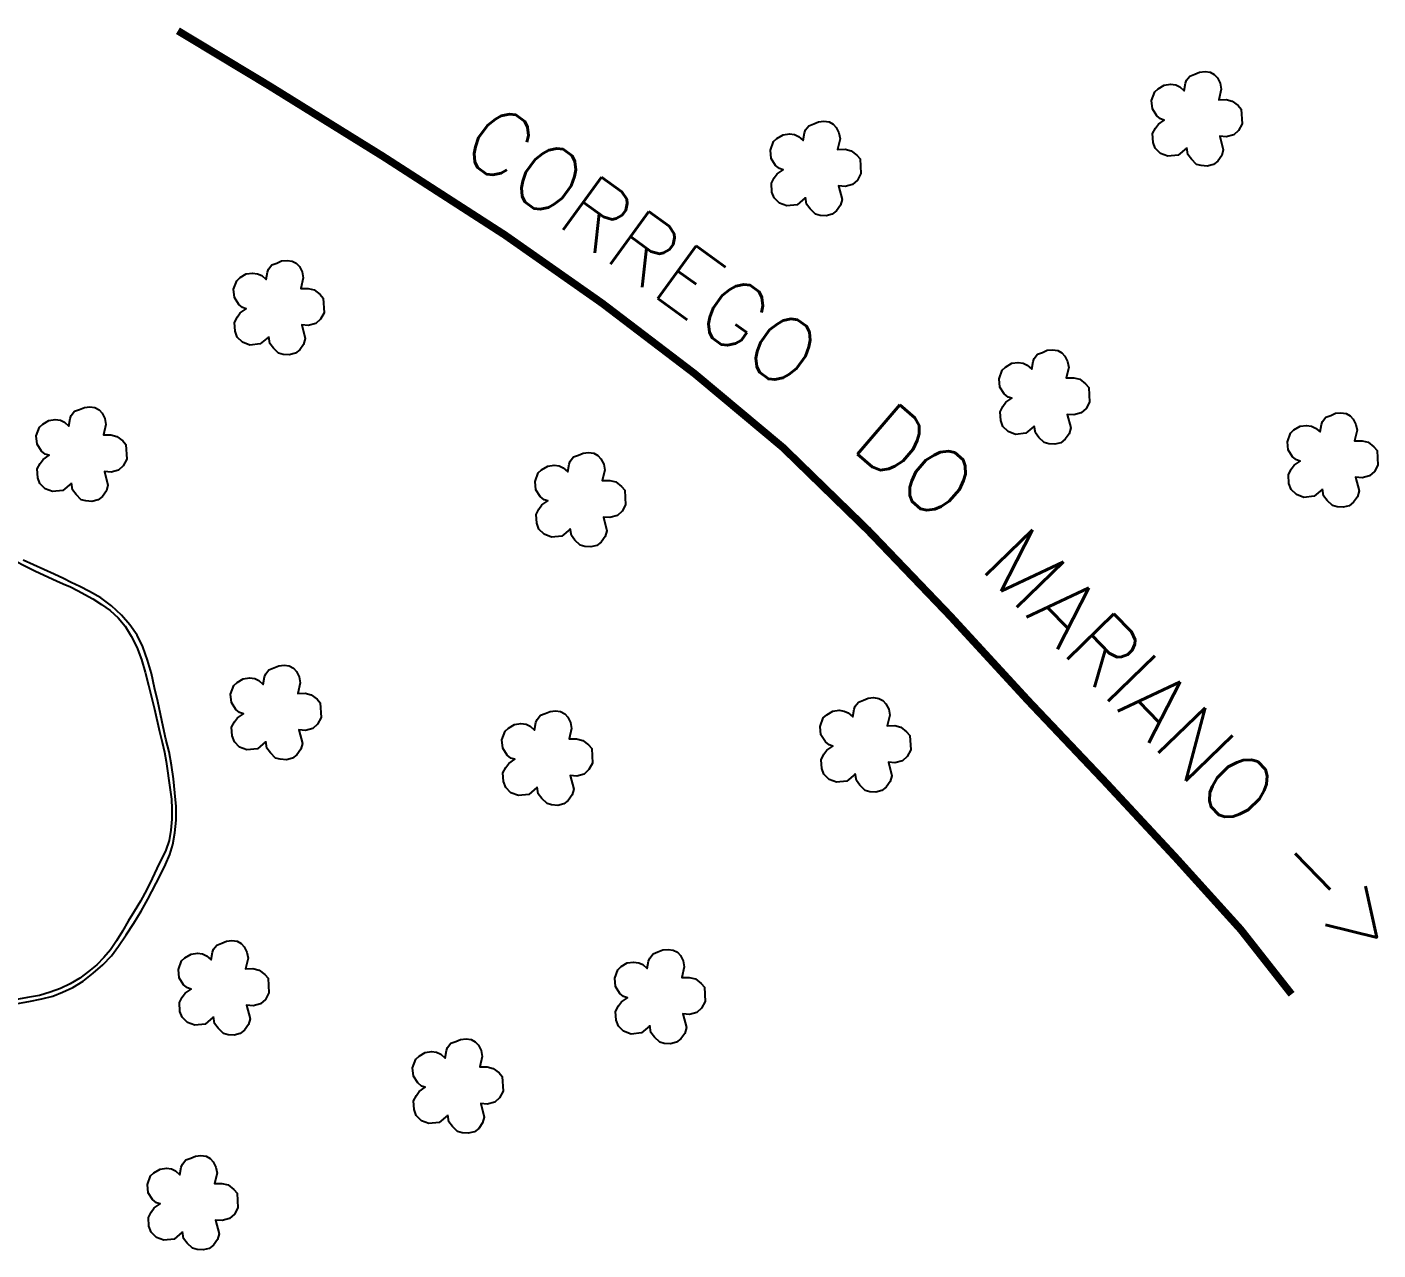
# Model space of a CAD drawing. Extents: x 729642 to 735582, y 7828609 to 7832809.
# Drawn here: x 732047 to 732588, y 7829527 to 7830016 of the extents above; entities that cross this region are included whole.
import ezdxf

# ---------------------------------------------------------------- set-up
doc = ezdxf.new("R2010")
doc.units = 0
doc.header["$MEASUREMENT"] = 0
doc.linetypes.add('CONTINUO', pattern=[0])
doc.linetypes.add('LIN0', pattern=[0])
for name, color, linetype in [('0114000611', 1, 'Continuous'), ('0114000611359', 5, 'LIN0'), ('_SIMBOLO ARVORE', 94, 'Continuous'), ('CURSOS_D_AGUA', 4, 'Continuous')]:
    doc.layers.add(name, color=color, linetype=linetype)
doc.layers.add('TEXTO_DIVERSOS', color=7, linetype='Continuous', lineweight=5)
doc.styles.add('Simplex', font='simplex.shx')

msp = doc.modelspace()

# ---------------------------------------------------------------- linework, layer by layer
at = {"layer": '0114000611'}
msp.add_lwpolyline([(732042.17, 7829625.33), (732048.13, 7829626.47), (732053.39, 7829627.51), (732057.69, 7829628.64), (732061.61, 7829630.19), (732065.67, 7829632.1), (732069.85, 7829634.63), (732073.88, 7829637.79), (732077.75, 7829641.12), (732081.15, 7829644.66), (732084.02, 7829648.6), (732087.03, 7829653.06), (732090.11, 7829657.73), (732093.02, 7829662.58), (732095.74, 7829667.34), (732100.68, 7829676.84), (732102.81, 7829681.25), (732104.46, 7829685.16), (732105.66, 7829689.28), (732106.56, 7829693.89), (732106.99, 7829698.99), (732106.99, 7829704.39), (732106.56, 7829709.92), (732105.95, 7829715.48), (732105.19, 7829720.94), (732104.2, 7829726.2), (732102.93, 7829731.35), (732101.85, 7829736.29), (732100.84, 7829741.28), (732099.67, 7829746.44), (732098.39, 7829751.89), (732097.11, 7829757.52), (732095.57, 7829762.97), (732093.7, 7829768.17), (732091.4, 7829772.92), (732088.57, 7829777.08), (732085.18, 7829780.91), (732081.23, 7829784.61), (732076.86, 7829787.82), (732072.45, 7829790.42), (732068.47, 7829792.3), (732065.1, 7829794), (732061.93, 7829795.58), (732058.29, 7829797.33), (732050.03, 7829800.97), (732045.88, 7829802.92)], dxfattribs=at)
at = {"layer": '0114000611359', "color": 5, "elevation": 722.5}
msp.add_lwpolyline([(732041.61, 7829803.13), (732047.82, 7829799.93), (732050.8, 7829798.45), (732059.16, 7829794.59), (732061.89, 7829793.43), (732064.73, 7829792.16), (732067.63, 7829790.71), (732073.7, 7829787.48), (732077.13, 7829785.22), (732080.64, 7829782.74), (732083.81, 7829779.84), (732086.65, 7829776.53), (732089.11, 7829772.56), (732091.31, 7829768.07), (732093.16, 7829763.19), (732094.69, 7829758.09), (732096.02, 7829752.95), (732098.32, 7829743.33), (732100.4, 7829734.45), (732101.48, 7829730.15), (732102.35, 7829726.12), (732103.08, 7829722.34), (732104.58, 7829711.13), (732105.11, 7829707.3), (732105.31, 7829703.45), (732105.32, 7829699.29), (732104.97, 7829694.99), (732104.28, 7829690.83), (732102.86, 7829686.98), (732099.33, 7829679.6), (732097.46, 7829675.62), (732095.27, 7829671.19), (732092.82, 7829666.59), (732090.26, 7829662.37), (732087.86, 7829658.51), (732085.53, 7829654.62), (732083.16, 7829650.72), (732080.75, 7829647.15), (732078.17, 7829644.04), (732075.31, 7829641.13), (732072.01, 7829638.43), (732068.48, 7829635.8), (732064.66, 7829633.57), (732060.74, 7829631.69), (732056.7, 7829630.19), (732052.34, 7829628.9), (732047.56, 7829627.99), (732038.09, 7829626.32)], dxfattribs=at)
at = {"layer": '_SIMBOLO ARVORE', "linetype": 'CONTINUO'}
for points in [[(732510.97, 7829967.56, 0), (732507.71, 7829964.82, 0), (732503.57, 7829964.35, 0), (732500.61, 7829965.49, 0), (732498.52, 7829967.55, 0), (732497.65, 7829969.91, 0), (732497.42, 7829973.4, 0), (732498.55, 7829975.6, 0), (732499.74, 7829977.22, 0), (732502.12, 7829978.84, 0), (732500.61, 7829979.33, 0), (732499.11, 7829980.56, 0), (732497.35, 7829983.34, 0), (732497.03, 7829986.64, 0), (732498.3, 7829990.08, 0), (732499.64, 7829991.32, 0), (732502.07, 7829992.8, 0), (732504.63, 7829993.15, 0), (732506.67, 7829992.85, 0), (732508.29, 7829992.11, 0), (732510.06, 7829990.53, 0), (732510.59, 7829993.55, 0), (732511.04, 7829994.75, 0), (732512.36, 7829996.43, 0), (732514.33, 7829997.15, 0), (732516.25, 7829998, 0), (732518.42, 7829998.2, 0), (732520.46, 7829997.91, 0), (732522.12, 7829997.03, 0), (732523.36, 7829995.7, 0), (732524.44, 7829993.57, 0), (732524.86, 7829991.19, 0), (732523.88, 7829986.97, 0), (732526.84, 7829987.01, 0), (732529.29, 7829986.42, 0), (732531.6, 7829984.59, 0), (732532.88, 7829983.13, 0), (732533.23, 7829977.3, 0), (732531.8, 7829974.7, 0), (732529.91, 7829972.96, 0), (732526.92, 7829972.16, 0), (732524.3, 7829972.4, 0), (732525.7, 7829966.96, 0), (732525.06, 7829964.64, 0), (732523.49, 7829962.43, 0), (732521.76, 7829961.05, 0), (732519.3, 7829960.44, 0), (732516.86, 7829960.59, 0), (732515.03, 7829961.11, 0), (732512.94, 7829963.17, 0), (732511.51, 7829965.03, 0), (732511.07, 7829967.84, 0)], [(732358.59, 7829947.7, 0), (732355.33, 7829944.96, 0), (732351.18, 7829944.48, 0), (732348.23, 7829945.63, 0), (732346.13, 7829947.69, 0), (732345.27, 7829950.05, 0), (732345.03, 7829953.53, 0), (732346.16, 7829955.73, 0), (732347.35, 7829957.36, 0), (732349.74, 7829958.98, 0), (732348.22, 7829959.46, 0), (732346.73, 7829960.7, 0), (732344.96, 7829963.47, 0), (732344.65, 7829966.78, 0), (732345.92, 7829970.22, 0), (732347.25, 7829971.45, 0), (732349.69, 7829972.94, 0), (732352.24, 7829973.28, 0), (732354.29, 7829972.99, 0), (732355.9, 7829972.24, 0), (732357.67, 7829970.66, 0), (732358.2, 7829973.68, 0), (732358.66, 7829974.89, 0), (732359.98, 7829976.57, 0), (732361.95, 7829977.29, 0), (732363.87, 7829978.14, 0), (732366.03, 7829978.34, 0), (732368.08, 7829978.05, 0), (732369.74, 7829977.17, 0), (732370.97, 7829975.84, 0), (732372.05, 7829973.7, 0), (732372.48, 7829971.33, 0), (732371.49, 7829967.1, 0), (732374.46, 7829967.15, 0), (732376.91, 7829966.56, 0), (732379.22, 7829964.73, 0), (732380.5, 7829963.26, 0), (732380.85, 7829957.44, 0), (732379.42, 7829954.84, 0), (732377.52, 7829953.1, 0), (732374.54, 7829952.3, 0), (732371.92, 7829952.53, 0), (732373.32, 7829947.09, 0), (732372.68, 7829944.78, 0), (732371.1, 7829942.56, 0), (732369.37, 7829941.19, 0), (732366.91, 7829940.58, 0), (732364.48, 7829940.73, 0), (732362.65, 7829941.25, 0), (732360.55, 7829943.31, 0), (732359.13, 7829945.16, 0), (732358.69, 7829947.98, 0)], [(732143.92, 7829892.08, 0), (732140.66, 7829889.34, 0), (732136.52, 7829888.87, 0), (732133.56, 7829890.01, 0), (732131.47, 7829892.07, 0), (732130.6, 7829894.43, 0), (732130.37, 7829897.92, 0), (732131.5, 7829900.12, 0), (732132.69, 7829901.74, 0), (732135.08, 7829903.36, 0), (732133.56, 7829903.85, 0), (732132.06, 7829905.08, 0), (732130.3, 7829907.86, 0), (732129.98, 7829911.16, 0), (732131.25, 7829914.6, 0), (732132.59, 7829915.84, 0), (732135.02, 7829917.32, 0), (732137.58, 7829917.67, 0), (732139.62, 7829917.37, 0), (732141.24, 7829916.63, 0), (732143.01, 7829915.05, 0), (732143.54, 7829918.07, 0), (732143.99, 7829919.27, 0), (732145.31, 7829920.95, 0), (732147.28, 7829921.67, 0), (732149.21, 7829922.52, 0), (732151.37, 7829922.72, 0), (732153.41, 7829922.43, 0), (732155.08, 7829921.55, 0), (732156.31, 7829920.22, 0), (732157.39, 7829918.09, 0), (732157.81, 7829915.71, 0), (732156.83, 7829911.49, 0), (732159.79, 7829911.53, 0), (732162.24, 7829910.94, 0), (732164.55, 7829909.11, 0), (732165.84, 7829907.65, 0), (732166.18, 7829901.82, 0), (732164.75, 7829899.22, 0), (732162.86, 7829897.48, 0), (732159.87, 7829896.68, 0), (732157.26, 7829896.92, 0), (732158.65, 7829891.48, 0), (732158.01, 7829889.16, 0), (732156.44, 7829886.95, 0), (732154.71, 7829885.57, 0), (732152.25, 7829884.96, 0), (732149.81, 7829885.11, 0), (732147.98, 7829885.63, 0), (732145.89, 7829887.69, 0), (732144.46, 7829889.55, 0), (732144.03, 7829892.36, 0)], [(732450.02, 7829856.33, 0), (732446.76, 7829853.59, 0), (732442.61, 7829853.11, 0), (732439.66, 7829854.26, 0), (732437.56, 7829856.32, 0), (732436.7, 7829858.68, 0), (732436.46, 7829862.16, 0), (732437.59, 7829864.36, 0), (732438.78, 7829865.99, 0), (732441.17, 7829867.61, 0), (732439.65, 7829868.09, 0), (732438.16, 7829869.33, 0), (732436.39, 7829872.1, 0), (732436.08, 7829875.41, 0), (732437.35, 7829878.85, 0), (732438.68, 7829880.08, 0), (732441.12, 7829881.57, 0), (732443.67, 7829881.91, 0), (732445.72, 7829881.62, 0), (732447.33, 7829880.87, 0), (732449.1, 7829879.29, 0), (732449.63, 7829882.31, 0), (732450.09, 7829883.52, 0), (732451.41, 7829885.2, 0), (732453.38, 7829885.92, 0), (732455.3, 7829886.77, 0), (732457.46, 7829886.97, 0), (732459.51, 7829886.68, 0), (732461.17, 7829885.8, 0), (732462.4, 7829884.47, 0), (732463.48, 7829882.33, 0), (732463.91, 7829879.96, 0), (732462.92, 7829875.73, 0), (732465.89, 7829875.78, 0), (732468.34, 7829875.19, 0), (732470.65, 7829873.36, 0), (732471.93, 7829871.89, 0), (732472.28, 7829866.07, 0), (732470.85, 7829863.46, 0), (732468.95, 7829861.73, 0), (732465.97, 7829860.93, 0), (732463.35, 7829861.16, 0), (732464.75, 7829855.72, 0), (732464.11, 7829853.41, 0), (732462.53, 7829851.19, 0), (732460.81, 7829849.82, 0), (732458.35, 7829849.21, 0), (732455.91, 7829849.36, 0), (732454.08, 7829849.88, 0), (732451.98, 7829851.94, 0), (732450.56, 7829853.79, 0), (732450.12, 7829856.61, 0)], [(732065.04, 7829833.51, 0), (732061.78, 7829830.77, 0), (732057.64, 7829830.3, 0), (732054.68, 7829831.44, 0), (732052.59, 7829833.5, 0), (732051.72, 7829835.86, 0), (732051.49, 7829839.35, 0), (732052.62, 7829841.55, 0), (732053.81, 7829843.17, 0), (732056.2, 7829844.79, 0), (732054.68, 7829845.28, 0), (732053.18, 7829846.51, 0), (732051.42, 7829849.29, 0), (732051.1, 7829852.59, 0), (732052.37, 7829856.03, 0), (732053.71, 7829857.27, 0), (732056.14, 7829858.75, 0), (732058.7, 7829859.1, 0), (732060.74, 7829858.8, 0), (732062.36, 7829858.06, 0), (732064.13, 7829856.48, 0), (732064.66, 7829859.5, 0), (732065.11, 7829860.7, 0), (732066.43, 7829862.38, 0), (732068.4, 7829863.1, 0), (732070.33, 7829863.96, 0), (732072.49, 7829864.15, 0), (732074.53, 7829863.86, 0), (732076.19, 7829862.98, 0), (732077.43, 7829861.65, 0), (732078.51, 7829859.52, 0), (732078.93, 7829857.14, 0), (732077.95, 7829852.92, 0), (732080.91, 7829852.96, 0), (732083.36, 7829852.37, 0), (732085.67, 7829850.54, 0), (732086.95, 7829849.08, 0), (732087.3, 7829843.25, 0), (732085.87, 7829840.65, 0), (732083.98, 7829838.91, 0), (732080.99, 7829838.11, 0), (732078.37, 7829838.35, 0), (732079.77, 7829832.91, 0), (732079.13, 7829830.59, 0), (732077.56, 7829828.38, 0), (732075.83, 7829827, 0), (732073.37, 7829826.4, 0), (732070.93, 7829826.54, 0), (732069.1, 7829827.06, 0), (732067.01, 7829829.12, 0), (732065.58, 7829830.98, 0), (732065.15, 7829833.79, 0)], [(732565.3, 7829831.17, 0), (732562.04, 7829828.43, 0), (732557.89, 7829827.95, 0), (732554.94, 7829829.1, 0), (732552.84, 7829831.16, 0), (732551.98, 7829833.52, 0), (732551.74, 7829837, 0), (732552.88, 7829839.2, 0), (732554.07, 7829840.83, 0), (732556.45, 7829842.45, 0), (732554.93, 7829842.93, 0), (732553.44, 7829844.17, 0), (732551.68, 7829846.94, 0), (732551.36, 7829850.25, 0), (732552.63, 7829853.69, 0), (732553.96, 7829854.92, 0), (732556.4, 7829856.41, 0), (732558.96, 7829856.75, 0), (732561, 7829856.46, 0), (732562.61, 7829855.71, 0), (732564.39, 7829854.13, 0), (732564.92, 7829857.15, 0), (732565.37, 7829858.36, 0), (732566.69, 7829860.04, 0), (732568.66, 7829860.76, 0), (732570.58, 7829861.61, 0), (732572.74, 7829861.81, 0), (732574.79, 7829861.52, 0), (732576.45, 7829860.64, 0), (732577.69, 7829859.31, 0), (732578.77, 7829857.17, 0), (732579.19, 7829854.8, 0), (732578.21, 7829850.57, 0), (732581.17, 7829850.62, 0), (732583.62, 7829850.03, 0), (732585.93, 7829848.2, 0), (732587.21, 7829846.73, 0), (732587.56, 7829840.91, 0), (732586.13, 7829838.3, 0), (732584.23, 7829836.57, 0), (732581.25, 7829835.77, 0), (732578.63, 7829836, 0), (732580.03, 7829830.56, 0), (732579.39, 7829828.25, 0), (732577.82, 7829826.03, 0), (732576.09, 7829824.66, 0), (732573.63, 7829824.05, 0), (732571.19, 7829824.2, 0), (732569.36, 7829824.72, 0), (732567.26, 7829826.78, 0), (732565.84, 7829828.63, 0), (732565.4, 7829831.45, 0)], [(732264.51, 7829815.28, 0), (732261.25, 7829812.54, 0), (732257.1, 7829812.06, 0), (732254.15, 7829813.21, 0), (732252.05, 7829815.27, 0), (732251.19, 7829817.63, 0), (732250.95, 7829821.11, 0), (732252.08, 7829823.31, 0), (732253.27, 7829824.94, 0), (732255.66, 7829826.56, 0), (732254.14, 7829827.04, 0), (732252.64, 7829828.28, 0), (732250.88, 7829831.05, 0), (732250.56, 7829834.36, 0), (732251.84, 7829837.8, 0), (732253.17, 7829839.03, 0), (732255.61, 7829840.52, 0), (732258.16, 7829840.86, 0), (732260.21, 7829840.57, 0), (732261.82, 7829839.82, 0), (732263.59, 7829838.24, 0), (732264.12, 7829841.26, 0), (732264.57, 7829842.47, 0), (732265.9, 7829844.14, 0), (732267.87, 7829844.87, 0), (732269.79, 7829845.72, 0), (732271.95, 7829845.92, 0), (732274, 7829845.63, 0), (732275.66, 7829844.75, 0), (732276.89, 7829843.42, 0), (732277.97, 7829841.28, 0), (732278.39, 7829838.91, 0), (732277.41, 7829834.68, 0), (732280.38, 7829834.73, 0), (732282.83, 7829834.14, 0), (732285.14, 7829832.31, 0), (732286.42, 7829830.84, 0), (732286.76, 7829825.02, 0), (732285.34, 7829822.41, 0), (732283.44, 7829820.68, 0), (732280.46, 7829819.88, 0), (732277.84, 7829820.11, 0), (732279.24, 7829814.67, 0), (732278.6, 7829812.36, 0), (732277.02, 7829810.14, 0), (732275.29, 7829808.76, 0), (732272.83, 7829808.16, 0), (732270.4, 7829808.31, 0), (732268.57, 7829808.83, 0), (732266.47, 7829810.89, 0), (732265.05, 7829812.74, 0), (732264.61, 7829815.56, 0)], [(732142.76, 7829730.24, 0), (732139.5, 7829727.5, 0), (732135.35, 7829727.02, 0), (732132.4, 7829728.17, 0), (732130.3, 7829730.23, 0), (732129.44, 7829732.59, 0), (732129.2, 7829736.07, 0), (732130.33, 7829738.27, 0), (732131.53, 7829739.9, 0), (732133.91, 7829741.51, 0), (732132.39, 7829742, 0), (732130.9, 7829743.24, 0), (732129.13, 7829746.01, 0), (732128.82, 7829749.32, 0), (732130.09, 7829752.76, 0), (732131.42, 7829753.99, 0), (732133.86, 7829755.48, 0), (732136.41, 7829755.82, 0), (732138.46, 7829755.53, 0), (732140.07, 7829754.78, 0), (732141.84, 7829753.2, 0), (732142.38, 7829756.22, 0), (732142.83, 7829757.43, 0), (732144.15, 7829759.1, 0), (732146.12, 7829759.83, 0), (732148.04, 7829760.68, 0), (732150.2, 7829760.88, 0), (732152.25, 7829760.58, 0), (732153.91, 7829759.71, 0), (732155.14, 7829758.37, 0), (732156.22, 7829756.24, 0), (732156.65, 7829753.87, 0), (732155.66, 7829749.64, 0), (732158.63, 7829749.68, 0), (732161.08, 7829749.1, 0), (732163.39, 7829747.26, 0), (732164.67, 7829745.8, 0), (732165.02, 7829739.98, 0), (732163.59, 7829737.37, 0), (732161.69, 7829735.64, 0), (732158.71, 7829734.84, 0), (732156.09, 7829735.07, 0), (732157.49, 7829729.63, 0), (732156.85, 7829727.31, 0), (732155.28, 7829725.1, 0), (732153.55, 7829723.72, 0), (732151.09, 7829723.12, 0), (732148.65, 7829723.27, 0), (732146.82, 7829723.79, 0), (732144.72, 7829725.84, 0), (732143.3, 7829727.7, 0), (732142.86, 7829730.52, 0)], [(732378.46, 7829717.29, 0), (732375.2, 7829714.55, 0), (732371.06, 7829714.07, 0), (732368.1, 7829715.22, 0), (732366.01, 7829717.28, 0), (732365.14, 7829719.64, 0), (732364.91, 7829723.12, 0), (732366.04, 7829725.32, 0), (732367.23, 7829726.95, 0), (732369.62, 7829728.56, 0), (732368.1, 7829729.05, 0), (732366.6, 7829730.29, 0), (732364.84, 7829733.06, 0), (732364.52, 7829736.37, 0), (732365.79, 7829739.81, 0), (732367.13, 7829741.04, 0), (732369.56, 7829742.53, 0), (732372.12, 7829742.87, 0), (732374.16, 7829742.58, 0), (732375.78, 7829741.83, 0), (732377.55, 7829740.25, 0), (732378.08, 7829743.27, 0), (732378.53, 7829744.48, 0), (732379.85, 7829746.15, 0), (732381.82, 7829746.88, 0), (732383.75, 7829747.73, 0), (732385.91, 7829747.93, 0), (732387.95, 7829747.63, 0), (732389.61, 7829746.76, 0), (732390.85, 7829745.42, 0), (732391.93, 7829743.29, 0), (732392.35, 7829740.92, 0), (732391.37, 7829736.69, 0), (732394.33, 7829736.73, 0), (732396.78, 7829736.15, 0), (732399.09, 7829734.32, 0), (732400.38, 7829732.85, 0), (732400.72, 7829727.03, 0), (732399.29, 7829724.42, 0), (732397.4, 7829722.69, 0), (732394.41, 7829721.89, 0), (732391.8, 7829722.12, 0), (732393.19, 7829716.68, 0), (732392.55, 7829714.36, 0), (732390.98, 7829712.15, 0), (732389.25, 7829710.77, 0), (732386.79, 7829710.17, 0), (732384.35, 7829710.32, 0), (732382.52, 7829710.84, 0), (732380.43, 7829712.89, 0), (732379, 7829714.75, 0), (732378.57, 7829717.57, 0)], [(732251.26, 7829711.99, 0), (732247.99, 7829709.25, 0), (732243.85, 7829708.77, 0), (732240.9, 7829709.92, 0), (732238.8, 7829711.98, 0), (732237.93, 7829714.34, 0), (732237.7, 7829717.82, 0), (732238.83, 7829720.02, 0), (732240.02, 7829721.65, 0), (732242.41, 7829723.27, 0), (732240.89, 7829723.75, 0), (732239.39, 7829724.99, 0), (732237.63, 7829727.76, 0), (732237.31, 7829731.07, 0), (732238.58, 7829734.51, 0), (732239.92, 7829735.74, 0), (732242.35, 7829737.23, 0), (732244.91, 7829737.57, 0), (732246.95, 7829737.28, 0), (732248.57, 7829736.53, 0), (732250.34, 7829734.95, 0), (732250.87, 7829737.97, 0), (732251.32, 7829739.18, 0), (732252.65, 7829740.86, 0), (732254.62, 7829741.58, 0), (732256.54, 7829742.43, 0), (732258.7, 7829742.63, 0), (732260.74, 7829742.34, 0), (732262.41, 7829741.46, 0), (732263.64, 7829740.13, 0), (732264.72, 7829737.99, 0), (732265.14, 7829735.62, 0), (732264.16, 7829731.39, 0), (732267.12, 7829731.44, 0), (732269.58, 7829730.85, 0), (732271.89, 7829729.02, 0), (732273.17, 7829727.55, 0), (732273.51, 7829721.73, 0), (732272.09, 7829719.13, 0), (732270.19, 7829717.39, 0), (732267.2, 7829716.59, 0), (732264.59, 7829716.82, 0), (732265.99, 7829711.38, 0), (732265.34, 7829709.07, 0), (732263.77, 7829706.85, 0), (732262.04, 7829705.48, 0), (732259.58, 7829704.87, 0), (732257.14, 7829705.02, 0), (732255.32, 7829705.54, 0), (732253.22, 7829707.6, 0), (732251.79, 7829709.45, 0), (732251.36, 7829712.27, 0)], [(732121.88, 7829620.16, 0), (732118.62, 7829617.42, 0), (732114.48, 7829616.94, 0), (732111.52, 7829618.09, 0), (732109.43, 7829620.15, 0), (732108.56, 7829622.51, 0), (732108.33, 7829626, 0), (732109.46, 7829628.19, 0), (732110.65, 7829629.82, 0), (732113.03, 7829631.44, 0), (732111.52, 7829631.92, 0), (732110.02, 7829633.16, 0), (732108.26, 7829635.94, 0), (732107.94, 7829639.24, 0), (732109.21, 7829642.68, 0), (732110.55, 7829643.92, 0), (732112.98, 7829645.4, 0), (732115.54, 7829645.75, 0), (732117.58, 7829645.45, 0), (732119.19, 7829644.71, 0), (732120.97, 7829643.13, 0), (732121.5, 7829646.15, 0), (732121.95, 7829647.35, 0), (732123.27, 7829649.03, 0), (732125.24, 7829649.75, 0), (732127.16, 7829650.6, 0), (732129.33, 7829650.8, 0), (732131.37, 7829650.51, 0), (732133.03, 7829649.63, 0), (732134.27, 7829648.3, 0), (732135.35, 7829646.17, 0), (732135.77, 7829643.79, 0), (732134.79, 7829639.57, 0), (732137.75, 7829639.61, 0), (732140.2, 7829639.02, 0), (732142.51, 7829637.19, 0), (732143.79, 7829635.73, 0), (732144.14, 7829629.9, 0), (732142.71, 7829627.3, 0), (732140.82, 7829625.56, 0), (732137.83, 7829624.76, 0), (732135.21, 7829624.99, 0), (732136.61, 7829619.56, 0), (732135.97, 7829617.24, 0), (732134.4, 7829615.03, 0), (732132.67, 7829613.65, 0), (732130.21, 7829613.04, 0), (732127.77, 7829613.19, 0), (732125.94, 7829613.71, 0), (732123.85, 7829615.77, 0), (732122.42, 7829617.63, 0), (732121.98, 7829620.44, 0)], [(732296.31, 7829616.65, 0), (732293.05, 7829613.91, 0), (732288.9, 7829613.43, 0), (732285.95, 7829614.58, 0), (732283.85, 7829616.64, 0), (732282.99, 7829619, 0), (732282.75, 7829622.48, 0), (732283.88, 7829624.68, 0), (732285.07, 7829626.31, 0), (732287.46, 7829627.92, 0), (732285.94, 7829628.41, 0), (732284.45, 7829629.65, 0), (732282.68, 7829632.42, 0), (732282.37, 7829635.73, 0), (732283.64, 7829639.17, 0), (732284.97, 7829640.4, 0), (732287.41, 7829641.89, 0), (732289.96, 7829642.23, 0), (732292.01, 7829641.94, 0), (732293.62, 7829641.19, 0), (732295.39, 7829639.61, 0), (732295.92, 7829642.63, 0), (732296.38, 7829643.84, 0), (732297.7, 7829645.51, 0), (732299.67, 7829646.24, 0), (732301.59, 7829647.09, 0), (732303.75, 7829647.29, 0), (732305.8, 7829646.99, 0), (732307.46, 7829646.12, 0), (732308.69, 7829644.78, 0), (732309.77, 7829642.65, 0), (732310.2, 7829640.28, 0), (732309.21, 7829636.05, 0), (732312.18, 7829636.09, 0), (732314.63, 7829635.51, 0), (732316.94, 7829633.68, 0), (732318.22, 7829632.21, 0), (732318.57, 7829626.39, 0), (732317.14, 7829623.78, 0), (732315.24, 7829622.05, 0), (732312.26, 7829621.25, 0), (732309.64, 7829621.48, 0), (732311.04, 7829616.04, 0), (732310.4, 7829613.72, 0), (732308.83, 7829611.51, 0), (732307.1, 7829610.13, 0), (732304.64, 7829609.53, 0), (732302.2, 7829609.68, 0), (732300.37, 7829610.2, 0), (732298.27, 7829612.25, 0), (732296.85, 7829614.11, 0), (732296.41, 7829616.93, 0)], [(732215.49, 7829580.87, 0), (732212.23, 7829578.13, 0), (732208.09, 7829577.65, 0), (732205.13, 7829578.8, 0), (732203.04, 7829580.86, 0), (732202.17, 7829583.22, 0), (732201.94, 7829586.7, 0), (732203.07, 7829588.9, 0), (732204.26, 7829590.53, 0), (732206.65, 7829592.15, 0), (732205.13, 7829592.63, 0), (732203.63, 7829593.87, 0), (732201.87, 7829596.64, 0), (732201.55, 7829599.95, 0), (732202.82, 7829603.39, 0), (732204.16, 7829604.62, 0), (732206.59, 7829606.11, 0), (732209.15, 7829606.45, 0), (732211.19, 7829606.16, 0), (732212.81, 7829605.41, 0), (732214.58, 7829603.83, 0), (732215.11, 7829606.85, 0), (732215.56, 7829608.06, 0), (732216.88, 7829609.73, 0), (732218.85, 7829610.46, 0), (732220.78, 7829611.31, 0), (732222.94, 7829611.51, 0), (732224.98, 7829611.22, 0), (732226.64, 7829610.34, 0), (732227.88, 7829609.01, 0), (732228.96, 7829606.87, 0), (732229.38, 7829604.5, 0), (732228.4, 7829600.27, 0), (732231.36, 7829600.32, 0), (732233.81, 7829599.73, 0), (732236.12, 7829597.9, 0), (732237.4, 7829596.43, 0), (732237.75, 7829590.61, 0), (732236.32, 7829588, 0), (732234.43, 7829586.27, 0), (732231.44, 7829585.47, 0), (732228.82, 7829585.7, 0), (732230.22, 7829580.26, 0), (732229.58, 7829577.95, 0), (732228.01, 7829575.73, 0), (732226.28, 7829574.35, 0), (732223.82, 7829573.75, 0), (732221.38, 7829573.9, 0), (732219.55, 7829574.42, 0), (732217.46, 7829576.47, 0), (732216.03, 7829578.33, 0), (732215.6, 7829581.15, 0)], [(732109.48, 7829534.24, 0), (732106.22, 7829531.5, 0), (732102.07, 7829531.02, 0), (732099.12, 7829532.17, 0), (732097.02, 7829534.22, 0), (732096.16, 7829536.58, 0), (732095.92, 7829540.07, 0), (732097.05, 7829542.27, 0), (732098.25, 7829543.9, 0), (732100.63, 7829545.51, 0), (732099.11, 7829546, 0), (732097.62, 7829547.24, 0), (732095.86, 7829550.01, 0), (732095.54, 7829553.32, 0), (732096.81, 7829556.76, 0), (732098.14, 7829557.99, 0), (732100.58, 7829559.48, 0), (732103.13, 7829559.82, 0), (732105.18, 7829559.53, 0), (732106.79, 7829558.78, 0), (732108.57, 7829557.2, 0), (732109.1, 7829560.22, 0), (732109.55, 7829561.43, 0), (732110.87, 7829563.1, 0), (732112.84, 7829563.82, 0), (732114.76, 7829564.68, 0), (732116.92, 7829564.88, 0), (732118.97, 7829564.58, 0), (732120.63, 7829563.71, 0), (732121.86, 7829562.37, 0), (732122.94, 7829560.24, 0), (732123.37, 7829557.87, 0), (732122.39, 7829553.64, 0), (732125.35, 7829553.68, 0), (732127.8, 7829553.1, 0), (732130.11, 7829551.26, 0), (732131.39, 7829549.8, 0), (732131.74, 7829543.98, 0), (732130.31, 7829541.37, 0), (732128.41, 7829539.64, 0), (732125.43, 7829538.84, 0), (732122.81, 7829539.07, 0), (732124.21, 7829533.63, 0), (732123.57, 7829531.31, 0), (732122, 7829529.1, 0), (732120.27, 7829527.72, 0), (732117.81, 7829527.12, 0), (732115.37, 7829527.27, 0), (732113.54, 7829527.78, 0), (732111.44, 7829529.84, 0), (732110.02, 7829531.7, 0), (732109.58, 7829534.52, 0)]]:
    msp.add_polyline3d(points, dxfattribs=at)
at = {"layer": 'CURSOS_D_AGUA', "color": 174, "linetype": 'LIN0', "const_width": 3, "flags": 128}
msp.add_lwpolyline([(732107.74, 7830014.51), (732144.28, 7829992.5), (732189.71, 7829964.31), (732238.49, 7829932.86), (732277.4, 7829905.56), (732314.36, 7829877.41), (732349.63, 7829847.93), (732383.77, 7829814.71), (732416.46, 7829780.63), (732447.7, 7829746.68), (732478.29, 7829714.46), (732506.82, 7829683.81), (732532.68, 7829655.22), (732553.02, 7829629.34)], dxfattribs=at)

# ---------------------------------------------------------------- texts
at = {"layer": 'TEXTO_DIVERSOS', "color": 174, "style": 'Simplex'}
for s, rotation, p in [('CORREGO', 324, (732219.44, 7829965.75)), ('DO', 319.0157, (732376.03, 7829848.22)), ('MARIANO ->', 314.1753, (732427.64, 7829800.12))]:
    msp.add_text(s, height=26, rotation=rotation, dxfattribs=at).set_placement(p)

doc.saveas('drawing.dxf')
